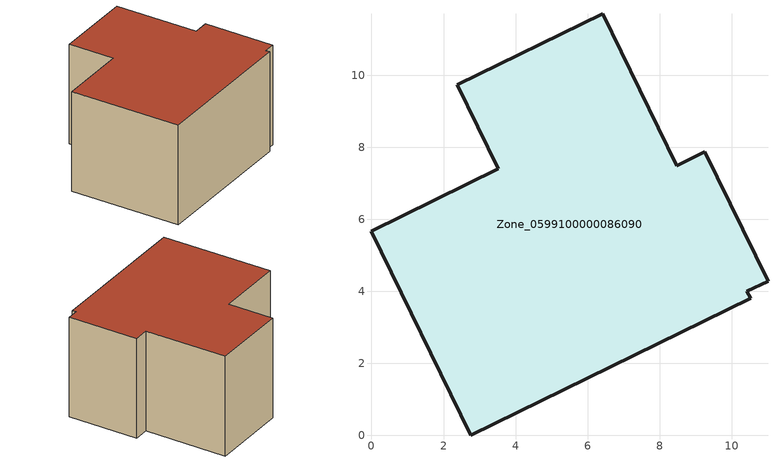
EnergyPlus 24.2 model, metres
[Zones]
Zone_0599100000086090
 floor ground (C_G): 10.54,3.8 2.76,0 0,5.67 3.52,7.4 2.38,9.74 6.42,11.71 8.47,7.49 9.26,7.87 11.01,4.28 10.42,4 z0
 wall outside (C_F): 11.01,4.28 9.26,7.87 8.47,7.49 6.42,11.71 2.38,9.74 3.52,7.4 0,5.67 2.76,0 10.54,3.8 10.42,4 11.01,4.28 z0:5.78
 roof outside (C_R): 10.42,4 11.01,4.28 9.26,7.87 8.47,7.49 6.42,11.71 2.38,9.74 3.52,7.4 0,5.67 2.76,0 10.54,3.8 z5.78
[BUILDING]
Pand.0599100000086090: North Axis=0; Terrain=City; Loads Convergence Tolerance Value=0.04; Temperature Convergence Tolerance Value=0.4; Solar Distribution=FullExterior; Maximum Number of Warmup Days=25; Minimum Number of Warmup Days=1
[Site:Location]
Rotterdam.The.Hague.AP_ZH_NLD Design_Conditions: Latitude=51.96; Longitude=4.45; Time Zone=1; Elevation=-4.5
[SITE:GROUNDTEMPERATURE:BUILDINGSURFACE]
18, 18, 18, 18, 18, 18, 18, 18, 18, 18, 18, 18
[MATERIAL] Thermal Absorptance=0.9; Solar Absorptance=0.7; Visible Absorptance=0.7
Name | Roughness | Thickness | Conductivity | Density | Specific Heat
G.TC.1946-1964 | MediumSmooth | 0.15 | 1 | 540 | 1210
F.TC.1946-1964 | Rough | 0.3 | 0.857143 | 1920 | 840
R.TC.1946-1964 | MediumRough | 0.2 | 0.235294 | 1500 | 1000
[CONSTRUCTION]
C_G: G.TC.1946-1964
C_F: F.TC.1946-1964
C_R: R.TC.1946-1964
[ZONE]
Zone_0599100000086090: Type=1; Multiplier=1; Ceiling Height=Autocalculate; Volume=Autocalculate; Floor Area=autocalculate; Part of Total Floor Area=Yes
[ZONEINFILTRATION:DESIGNFLOWRATE]
Infil_Zone_0599100000086090: Zone or ZoneList or Space or SpaceList=Zone_0599100000086090; Schedule=AlwaysOn; Design Flow Rate Calculation Method=Flow/Area; Flow Rate per Floor Area=0.003; Constant Term Coefficient=1; Temperature Term Coefficient=0; Velocity Term Coefficient=0; Velocity Squared Term Coefficient=0
[HVACTEMPLATE:ZONE:IDEALLOADSAIRSYSTEM]
Zone_0599100000086090: Maximum Heating Supply Air Temperature=50; Minimum Cooling Supply Air Temperature=13; Maximum Heating Supply Air Humidity Ratio=0.0156; Minimum Cooling Supply Air Humidity Ratio=0.0077; Heating Limit=NoLimit; Cooling Limit=NoLimit; Dehumidification Control Type=ConstantSensibleHeatRatio; Cooling Sensible Heat Ratio=0.7; Dehumidification Setpoint=60; Humidification Control Type=None; Humidification Setpoint=30; Outdoor Air Method=None; Outdoor Air Flow Rate per Person=0.00944; Outdoor Air Flow Rate per Zone Floor Area=0; Outdoor Air Flow Rate per Zone=0; Demand Controlled Ventilation Type=None; Outdoor Air Economizer Type=NoEconomizer; Heat Recovery Type=None; Sensible Heat Recovery Effectiveness=0.7; Latent Heat Recovery Effectiveness=0.65
[ZONECONTROL:THERMOSTAT]
ThermostatControl_Zone_0599100000086090: Zone or ZoneList=Zone_0599100000086090; Control Type Schedule=DualSetpointControlType; Control 1=Thermostat_Zone_0599100000086090; Temperature Difference Between Cutout And Setpoint=0
[THERMOSTATSETPOINT:DUALSETPOINT]
Thermostat_Zone_0599100000086090: Heating Setpoint Temperature Schedule=HeatingSetpoint_Zone_0599100000086090; Cooling Setpoint Temperature Schedule=CoolingSetpoint_Zone_0599100000086090
[SCHEDULE:COMPACT]
HeatingSetpoint_Zone_0599100000086090: Through: 12/31, For: AllDays, Until: 24:00, 21
CoolingSetpoint_Zone_0599100000086090: Through: 12/31, For: AllDays, Until: 24:00, 24
DualSetpointControlType: Through: 12/31, For: AllDays, Until: 24:00, 4
AlwaysOn: Through: 12/31, For: AllDays, Until: 24:00, 1
